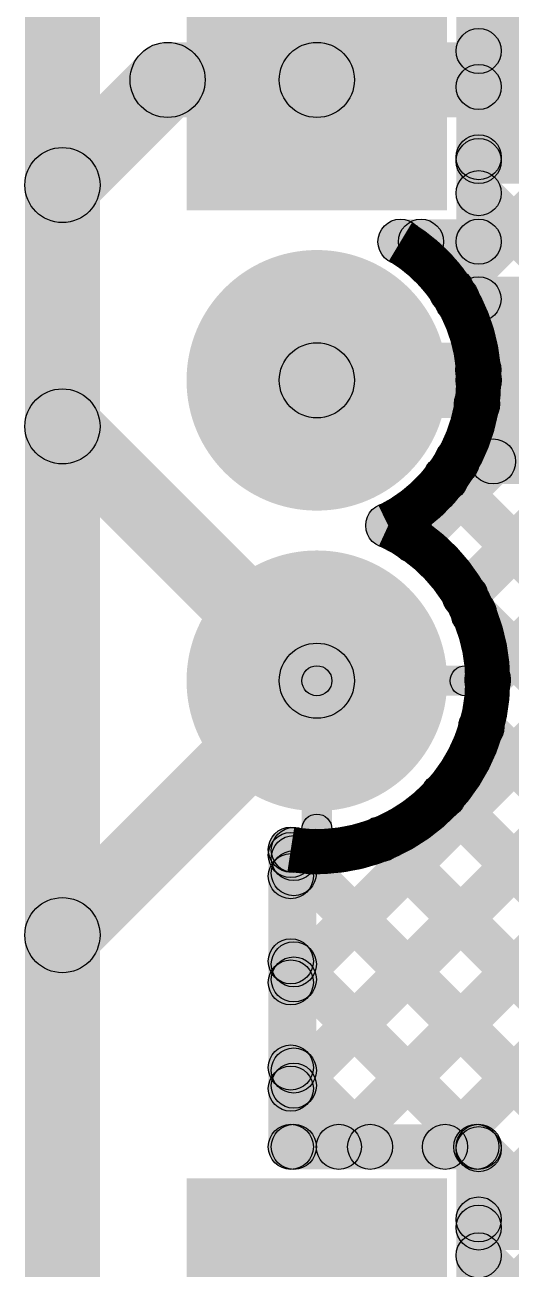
# Model space of a CAD drawing. Header units: millimetres. Extents: x 0 to 212, y 0 to 213.
# Drawn here: x -0.1025 to 0.0593, y 1.8812 to 2.2953 of the extents above; entities that cross this region are included whole.
import ezdxf

# ---------------------------------------------------------------- set-up
doc = ezdxf.new("R2010")
doc.units = ezdxf.units.MM
doc.header["$MEASUREMENT"] = 0
for name, color, linetype in [('BottomLayer', 5, 'Continuous'), ('BottomSolder', 6, 'Continuous'), ('PadHoleLayer', 156, 'Continuous'), ('TopLayer', 1, 'Continuous'), ('TopSolder', 216, 'Continuous')]:
    doc.layers.add(name, color=color, linetype=linetype)

# ---------------------------------------------------------------- blocks, each defined once
blk = doc.blocks.new('HDR_M_1X3_B_4')
at = {"layer": 'BottomLayer'}
blk.add_hatch(color=5, dxfattribs=at).paths.add_polyline_path([(-0.13937, 0.03937), (-0.06063, 0.03937), (-0.06063, -0.03937), (-0.13937, -0.03937)])
h = blk.add_hatch(color=5, dxfattribs=at)
edge = h.paths.add_edge_path()
edge.add_arc((0, 0), 0.03937, 0, 360)
h = blk.add_hatch(color=5, dxfattribs=at)
edge = h.paths.add_edge_path()
edge.add_arc((0.1, 0), 0.03937, 0, 360)
at = {"layer": 'BottomSolder'}
blk.add_hatch(color=6, dxfattribs=at).paths.add_polyline_path([(-0.14337, 0.04337), (-0.05663, 0.04337), (-0.05663, -0.04337), (-0.14337, -0.04337)])
h = blk.add_hatch(color=6, dxfattribs=at)
edge = h.paths.add_edge_path()
edge.add_arc((0, 0), 0.04337, 0, 360)
h = blk.add_hatch(color=6, dxfattribs=at)
edge = h.paths.add_edge_path()
edge.add_arc((0.1, 0), 0.04337, 0, 360)
at = {"layer": 'PadHoleLayer'}
h = blk.add_hatch(color=156, dxfattribs=at)
edge = h.paths.add_edge_path()
edge.add_arc((-0.1, 0), 0.02008, 0, 360)
h = blk.add_hatch(color=156, dxfattribs=at)
edge = h.paths.add_edge_path()
edge.add_arc((0, 0), 0.02008, 0, 360)
h = blk.add_hatch(color=156, dxfattribs=at)
edge = h.paths.add_edge_path()
edge.add_arc((0.1, 0), 0.02008, 0, 360)
at = {"layer": 'TopLayer'}
blk.add_hatch(color=1, dxfattribs=at).paths.add_polyline_path([(-0.13937, 0.03937), (-0.06063, 0.03937), (-0.06063, -0.03937), (-0.13937, -0.03937)])
h = blk.add_hatch(color=1, dxfattribs=at)
edge = h.paths.add_edge_path()
edge.add_arc((0, 0), 0.03937, 0, 360)
h = blk.add_hatch(color=1, dxfattribs=at)
edge = h.paths.add_edge_path()
edge.add_arc((0.1, 0), 0.03937, 0, 360)
at = {"layer": 'TopSolder'}
blk.add_hatch(color=216, dxfattribs=at).paths.add_polyline_path([(-0.14337, 0.04337), (-0.05663, 0.04337), (-0.05663, -0.04337), (-0.14337, -0.04337)])
h = blk.add_hatch(color=216, dxfattribs=at)
edge = h.paths.add_edge_path()
edge.add_arc((0, 0), 0.04337, 0, 360)
h = blk.add_hatch(color=216, dxfattribs=at)
edge = h.paths.add_edge_path()
edge.add_arc((0.1, 0), 0.04337, 0, 360)
blk = doc.blocks.new('HDR_M_1X3_B_6')
at = {"layer": 'BottomLayer'}
blk.add_hatch(color=5, dxfattribs=at).paths.add_polyline_path([(-0.13937, 0.03937), (-0.06063, 0.03937), (-0.06063, -0.03937), (-0.13937, -0.03937)])
h = blk.add_hatch(color=5, dxfattribs=at)
edge = h.paths.add_edge_path()
edge.add_arc((0, 0), 0.03937, 0, 360)
h = blk.add_hatch(color=5, dxfattribs=at)
edge = h.paths.add_edge_path()
edge.add_arc((0.1, 0), 0.03937, 0, 360)
at = {"layer": 'BottomSolder'}
blk.add_hatch(color=6, dxfattribs=at).paths.add_polyline_path([(-0.14337, 0.04337), (-0.05663, 0.04337), (-0.05663, -0.04337), (-0.14337, -0.04337)])
h = blk.add_hatch(color=6, dxfattribs=at)
edge = h.paths.add_edge_path()
edge.add_arc((0, 0), 0.04337, 0, 360)
h = blk.add_hatch(color=6, dxfattribs=at)
edge = h.paths.add_edge_path()
edge.add_arc((0.1, 0), 0.04337, 0, 360)
at = {"layer": 'PadHoleLayer'}
h = blk.add_hatch(color=156, dxfattribs=at)
edge = h.paths.add_edge_path()
edge.add_arc((-0.1, 0), 0.02008, 0, 360)
h = blk.add_hatch(color=156, dxfattribs=at)
edge = h.paths.add_edge_path()
edge.add_arc((0, 0), 0.02008, 0, 360)
h = blk.add_hatch(color=156, dxfattribs=at)
edge = h.paths.add_edge_path()
edge.add_arc((0.1, 0), 0.02008, 0, 360)
at = {"layer": 'TopLayer'}
blk.add_hatch(color=1, dxfattribs=at).paths.add_polyline_path([(-0.13937, 0.03937), (-0.06063, 0.03937), (-0.06063, -0.03937), (-0.13937, -0.03937)])
h = blk.add_hatch(color=1, dxfattribs=at)
edge = h.paths.add_edge_path()
edge.add_arc((0, 0), 0.03937, 0, 360)
h = blk.add_hatch(color=1, dxfattribs=at)
edge = h.paths.add_edge_path()
edge.add_arc((0.1, 0), 0.03937, 0, 360)
at = {"layer": 'TopSolder'}
blk.add_hatch(color=216, dxfattribs=at).paths.add_polyline_path([(-0.14337, 0.04337), (-0.05663, 0.04337), (-0.05663, -0.04337), (-0.14337, -0.04337)])
h = blk.add_hatch(color=216, dxfattribs=at)
edge = h.paths.add_edge_path()
edge.add_arc((0, 0), 0.04337, 0, 360)
h = blk.add_hatch(color=216, dxfattribs=at)
edge = h.paths.add_edge_path()
edge.add_arc((0.1, 0), 0.04337, 0, 360)

msp = doc.modelspace()

# ---------------------------------------------------------------- hatches: boundary and pattern name
at = {"layer": 'BottomLayer'}
for points in [[(-0.0775, 2.16167), (-0.1025, 2.16167), (-0.1025, 2.59933), (-0.0775, 2.59933)], [(-0.00533, 2.2645), (-0.00533, 2.2895), (0.561, 2.2895), (0.561, 2.2645)], [(0.04854, 2.2425), (0.04854, 2.2575), (0.561, 2.2575), (0.561, 2.2425)], [(-0.0077, 1.97229), (-0.0183, 1.9829), (0.2541, 2.2553), (0.26471, 2.2447)], [(-0.0077, 1.93693), (-0.0183, 1.94754), (0.28946, 2.2553), (0.30007, 2.2447)], [(0.00729, 1.91657), (-0.00331, 1.92717), (0.32481, 2.2553), (0.33542, 2.2447)], [(0.03238, 2.11843), (0.02177, 2.12904), (0.14804, 2.2553), (0.15865, 2.2447)], [(0.04265, 1.91657), (0.03204, 1.92717), (0.36017, 2.2553), (0.37078, 2.2447)], [(0.0448, 2.20157), (0.0342, 2.21217), (0.07733, 2.2553), (0.08793, 2.2447)], [(0.0493, 2.1), (0.03869, 2.1106), (0.18339, 2.2553), (0.194, 2.2447)], [(0.05373, 2.17514), (0.04312, 2.18574), (0.11268, 2.2553), (0.12329, 2.2447)], [(0.05384, 1.85705), (0.04323, 1.86766), (0.43088, 2.2553), (0.44149, 2.2447)], [(0.05384, 1.89241), (0.04323, 1.90301), (0.39553, 2.2553), (0.40613, 2.2447)], [(0.05684, 2.07218), (0.04623, 2.08279), (0.21875, 2.2553), (0.22936, 2.2447)], [(0.05604, 2.22313), (0.04104, 2.22313), (0.04104, 2.25), (0.05604, 2.25)], [(0.04323, 2.23399), (0.05384, 2.24459), (0.32943, 1.96901), (0.31882, 1.9584)], [(0.02249, 2.21563), (0.02249, 2.23063), (0.04854, 2.23063), (0.04854, 2.21563)], [(0.02404, 2.21783), (0.03464, 2.22843), (0.3283, 1.93477), (0.3177, 1.92417)], [(0.04266, 2.16385), (0.05327, 2.17446), (0.3283, 1.89942), (0.3177, 1.88881)], [(-0.09884, 2.15283), (-0.08116, 2.17051), (0.00351, 2.08584), (-0.01417, 2.06816)], [(0.03217, 2.13899), (0.04277, 2.14959), (0.3283, 1.86406), (0.3177, 1.85346)], [(0.04159, 2.09421), (0.0522, 2.10482), (0.3283, 1.82871), (0.3177, 1.8181)], [(-0.08116, 1.98349), (-0.09884, 2.00117), (-0.01417, 2.08584), (0.00351, 2.06816)], [(-0.00533, 2.072), (-0.00533, 2.082), (0.04404, 2.082), (0.04404, 2.072)], [(-0.00033, 2.02763), (-0.01033, 2.02763), (-0.01033, 2.077), (-0.00033, 2.077)], [(0.04412, 2.05633), (0.05472, 2.06693), (0.3283, 1.79335), (0.3177, 1.78275)], [(0.03154, 2.03355), (0.04215, 2.04415), (0.3283, 1.758), (0.3177, 1.74739)], [(0.01074, 2.019), (0.02134, 2.0296), (0.3283, 1.72264), (0.3177, 1.71204)], [(-0.0077, 2.00764), (-0.0183, 2.01825), (-0.01112, 2.02544), (-0.00051, 2.01483)], [(-0.0183, 2.01268), (-0.0077, 2.02329), (0.3283, 1.68729), (0.3177, 1.67668)], [(-0.0055, 1.92187), (-0.0205, 1.92187), (-0.0205, 2.02065), (-0.0055, 2.02065)], [(-0.0775, 1.75267), (-0.1025, 1.75267), (-0.1025, 1.99233), (-0.0775, 1.99233)], [(-0.0183, 1.97733), (-0.0077, 1.98793), (0.05306, 1.92717), (0.04246, 1.91657)], [(-0.0183, 1.94197), (-0.0077, 1.95258), (0.01771, 1.92717), (0.0071, 1.91657)], [(-0.013, 1.91437), (-0.013, 1.92937), (0.04854, 1.92937), (0.04854, 1.91437)], [(0.04323, 1.91579), (0.05384, 1.92639), (0.3283, 1.65193), (0.3177, 1.64133)], [(0.05604, 1.81413), (0.04104, 1.81413), (0.04104, 1.92187), (0.05604, 1.92187)], [(0.04323, 1.88043), (0.05384, 1.89104), (0.3283, 1.61658), (0.3177, 1.60597)]]:
    msp.add_hatch(color=5, dxfattribs=at).paths.add_polyline_path(points)
h = msp.add_hatch(color=5, dxfattribs=at)
edge = h.paths.add_edge_path()
edge.add_arc((-0.00533, 2.277), 0.0125, 0, 360)
h = msp.add_hatch(color=5, dxfattribs=at)
edge = h.paths.add_edge_path()
edge.add_arc((0.04854, 2.25), 0.0075, 0, 360)
h = msp.add_hatch(color=5, dxfattribs=at)
edge = h.paths.add_edge_path()
edge.add_arc((0.04854, 2.25), 0.0075, 0, 360)
h = msp.add_hatch(color=5, dxfattribs=at)
edge = h.paths.add_edge_path()
edge.add_arc((0.04854, 2.23929), 0.0075, 0, 360)
h = msp.add_hatch(color=5, dxfattribs=at)
edge = h.paths.add_edge_path()
edge.add_arc((0.02249, 2.22313), 0.0075, 0, 360)
h = msp.add_hatch(color=5, dxfattribs=at)
edge = h.paths.add_edge_path()
edge.add_arc((0.02249, 2.22313), 0.0075, 0, 360)
h = msp.add_hatch(color=5, dxfattribs=at)
edge = h.paths.add_edge_path()
edge.add_arc((0.02934, 2.22313), 0.0075, 0, 360)
h = msp.add_hatch(color=5, dxfattribs=at)
edge = h.paths.add_edge_path()
edge.add_arc((0.04854, 2.22313), 0.0075, 0, 360)
h = msp.add_hatch(color=5, dxfattribs=at)
edge = h.paths.add_edge_path()
edge.add_arc((0.04854, 2.22313), 0.0075, 0, 360)
h = msp.add_hatch(color=5, dxfattribs=at)
edge = h.paths.add_edge_path()
edge.add_arc((0.0395, 2.20687), 0.0075, 0, 360)
h = msp.add_hatch(color=5, dxfattribs=at)
edge = h.paths.add_edge_path()
edge.add_arc((0.04843, 2.18044), 0.0075, 0, 360)
h = msp.add_hatch(color=5, dxfattribs=at)
edge = h.paths.add_edge_path()
edge.add_arc((0.04854, 2.177), 0.0075, 0, 360)
h = msp.add_hatch(color=5, dxfattribs=at)
edge = h.paths.add_edge_path()
edge.add_arc((0.04854, 2.177), 0.0075, 0, 360)
h = msp.add_hatch(color=5, dxfattribs=at)
edge = h.paths.add_edge_path()
edge.add_arc((0.04796, 2.16915), 0.0075, 0, 360)
h = msp.add_hatch(color=5, dxfattribs=at)
edge = h.paths.add_edge_path()
edge.add_arc((-0.09, 2.16167), 0.0125, 0, 360)
h = msp.add_hatch(color=5, dxfattribs=at)
edge = h.paths.add_edge_path()
edge.add_arc((-0.09, 2.16167), 0.0125, 0, 360)
h = msp.add_hatch(color=5, dxfattribs=at)
edge = h.paths.add_edge_path()
edge.add_arc((0.03747, 2.14429), 0.0075, 0, 360)
h = msp.add_hatch(color=5, dxfattribs=at)
edge = h.paths.add_edge_path()
edge.add_arc((0.01844, 2.12866), 0.0075, 0, 360)
h = msp.add_hatch(color=5, dxfattribs=at)
edge = h.paths.add_edge_path()
edge.add_arc((0.01844, 2.12866), 0.0075, 0, 360)
h = msp.add_hatch(color=5, dxfattribs=at)
edge = h.paths.add_edge_path()
edge.add_arc((0.02707, 2.12373), 0.0075, 0, 360)
h = msp.add_hatch(color=5, dxfattribs=at)
edge = h.paths.add_edge_path()
edge.add_arc((0.044, 2.1053), 0.0075, 0, 360)
h = msp.add_hatch(color=5, dxfattribs=at)
edge = h.paths.add_edge_path()
edge.add_arc((0.04689, 2.09951), 0.0075, 0, 360)
h = msp.add_hatch(color=5, dxfattribs=at)
edge = h.paths.add_edge_path()
edge.add_arc((-0.00533, 2.077), 0.0125, 0, 360)
h = msp.add_hatch(color=5, dxfattribs=at)
edge = h.paths.add_edge_path()
edge.add_arc((-0.00533, 2.077), 0.0125, 0, 360)
h = msp.add_hatch(color=5, dxfattribs=at)
edge = h.paths.add_edge_path()
edge.add_arc((0.05154, 2.07748), 0.0075, 0, 360)
h = msp.add_hatch(color=5, dxfattribs=at)
edge = h.paths.add_edge_path()
edge.add_arc((0.05154, 2.077), 0.0075, 0, 360)
h = msp.add_hatch(color=5, dxfattribs=at)
edge = h.paths.add_edge_path()
edge.add_arc((0.05154, 2.077), 0.0075, 0, 360)
h = msp.add_hatch(color=5, dxfattribs=at)
edge = h.paths.add_edge_path()
edge.add_arc((-0.00533, 2.077), 0.005, 0, 360)
h = msp.add_hatch(color=5, dxfattribs=at)
edge = h.paths.add_edge_path()
edge.add_arc((-0.00533, 2.077), 0.005, 0, 360)
h = msp.add_hatch(color=5, dxfattribs=at)
edge = h.paths.add_edge_path()
edge.add_arc((0.04404, 2.077), 0.005, 0, 360)
h = msp.add_hatch(color=5, dxfattribs=at)
edge = h.paths.add_edge_path()
edge.add_arc((0.04942, 2.06163), 0.0075, 0, 360)
h = msp.add_hatch(color=5, dxfattribs=at)
edge = h.paths.add_edge_path()
edge.add_arc((0.03684, 2.03885), 0.0075, 0, 360)
h = msp.add_hatch(color=5, dxfattribs=at)
edge = h.paths.add_edge_path()
edge.add_arc((-0.00533, 2.02763), 0.005, 0, 360)
h = msp.add_hatch(color=5, dxfattribs=at)
edge = h.paths.add_edge_path()
edge.add_arc((0.01604, 2.0243), 0.0075, 0, 360)
h = msp.add_hatch(color=5, dxfattribs=at)
edge = h.paths.add_edge_path()
edge.add_arc((-0.013, 2.02065), 0.0075, 0, 360)
h = msp.add_hatch(color=5, dxfattribs=at)
edge = h.paths.add_edge_path()
edge.add_arc((-0.013, 2.02065), 0.0075, 0, 360)
h = msp.add_hatch(color=5, dxfattribs=at)
edge = h.paths.add_edge_path()
edge.add_arc((-0.013, 2.01798), 0.0075, 0, 360)
h = msp.add_hatch(color=5, dxfattribs=at)
edge = h.paths.add_edge_path()
edge.add_arc((-0.00582, 2.02013), 0.0075, 0, 360)
h = msp.add_hatch(color=5, dxfattribs=at)
edge = h.paths.add_edge_path()
edge.add_arc((-0.013, 2.01295), 0.0075, 0, 360)
h = msp.add_hatch(color=5, dxfattribs=at)
edge = h.paths.add_edge_path()
edge.add_arc((-0.09, 1.99233), 0.0125, 0, 360)
h = msp.add_hatch(color=5, dxfattribs=at)
edge = h.paths.add_edge_path()
edge.add_arc((-0.09, 1.99233), 0.0125, 0, 360)
h = msp.add_hatch(color=5, dxfattribs=at)
edge = h.paths.add_edge_path()
edge.add_arc((-0.013, 1.98263), 0.0075, 0, 360)
h = msp.add_hatch(color=5, dxfattribs=at)
edge = h.paths.add_edge_path()
edge.add_arc((-0.013, 1.97759), 0.0075, 0, 360)
h = msp.add_hatch(color=5, dxfattribs=at)
edge = h.paths.add_edge_path()
edge.add_arc((-0.013, 1.94727), 0.0075, 0, 360)
h = msp.add_hatch(color=5, dxfattribs=at)
edge = h.paths.add_edge_path()
edge.add_arc((-0.013, 1.94224), 0.0075, 0, 360)
h = msp.add_hatch(color=5, dxfattribs=at)
edge = h.paths.add_edge_path()
edge.add_arc((-0.013, 1.92187), 0.0075, 0, 360)
h = msp.add_hatch(color=5, dxfattribs=at)
edge = h.paths.add_edge_path()
edge.add_arc((-0.013, 1.92187), 0.0075, 0, 360)
h = msp.add_hatch(color=5, dxfattribs=at)
edge = h.paths.add_edge_path()
edge.add_arc((0.00199, 1.92187), 0.0075, 0, 360)
h = msp.add_hatch(color=5, dxfattribs=at)
edge = h.paths.add_edge_path()
edge.add_arc((0.0124, 1.92187), 0.0075, 0, 360)
h = msp.add_hatch(color=5, dxfattribs=at)
edge = h.paths.add_edge_path()
edge.add_arc((0.03734, 1.92187), 0.0075, 0, 360)
h = msp.add_hatch(color=5, dxfattribs=at)
edge = h.paths.add_edge_path()
edge.add_arc((0.04776, 1.92187), 0.0075, 0, 360)
h = msp.add_hatch(color=5, dxfattribs=at)
edge = h.paths.add_edge_path()
edge.add_arc((0.04854, 1.92187), 0.0075, 0, 360)
h = msp.add_hatch(color=5, dxfattribs=at)
edge = h.paths.add_edge_path()
edge.add_arc((0.04854, 1.92187), 0.0075, 0, 360)
h = msp.add_hatch(color=5, dxfattribs=at)
edge = h.paths.add_edge_path()
edge.add_arc((0.04854, 1.92109), 0.0075, 0, 360)
h = msp.add_hatch(color=5, dxfattribs=at)
edge = h.paths.add_edge_path()
edge.add_arc((0.04854, 1.89771), 0.0075, 0, 360)
h = msp.add_hatch(color=5, dxfattribs=at)
edge = h.paths.add_edge_path()
edge.add_arc((0.04854, 1.88574), 0.0075, 0, 360)
at = {"layer": 'TopLayer'}
for points in [[(0.05384, 2.28131), (0.04323, 2.29192), (0.23557, 2.48425), (0.24617, 2.47364)], [(0.05384, 2.24596), (0.04323, 2.25657), (0.25324, 2.46657), (0.26385, 2.45597)], [(0.0448, 2.20157), (0.0342, 2.21217), (0.27092, 2.4489), (0.28153, 2.43829)], [(0.05604, 2.22313), (0.04104, 2.22313), (0.04104, 2.33087), (0.05604, 2.33087)], [(0.04323, 2.3047), (0.05384, 2.3153), (0.15984, 2.2093), (0.14923, 2.1987)], [(-0.055, 2.2645), (-0.055, 2.2895), (-0.00533, 2.2895), (-0.00533, 2.2645)], [(-0.08116, 2.23316), (-0.09884, 2.25084), (-0.06384, 2.28584), (-0.04616, 2.26816)], [(0.04323, 2.26934), (0.05384, 2.27995), (0.12449, 2.2093), (0.11388, 2.1987)], [(-0.0775, 1.8), (-0.1025, 1.8), (-0.1025, 2.242), (-0.0775, 2.242)], [(0.04323, 2.23399), (0.05384, 2.24459), (0.08913, 2.2093), (0.07852, 2.1987)], [(0.02249, 2.21563), (0.02249, 2.23063), (0.04854, 2.23063), (0.04854, 2.21563)], [(0.02404, 2.21783), (0.03464, 2.22843), (0.05377, 2.2093), (0.04317, 2.1987)], [(0.04128, 2.1965), (0.04128, 2.2115), (0.264, 2.2115), (0.264, 2.1965)], [(-0.00533, 2.1645), (-0.00533, 2.1895), (0.264, 2.1895), (0.264, 2.1645)], [(-0.0087, 1.97129), (-0.0193, 1.9819), (0.1541, 2.1553), (0.16471, 2.1447)], [(-0.0087, 1.93593), (-0.0193, 1.94654), (0.18946, 2.1553), (0.20007, 2.1447)], [(0.00729, 1.91657), (-0.00331, 1.92717), (0.22481, 2.1553), (0.23542, 2.1447)], [(0.03238, 2.11843), (0.02177, 2.12904), (0.04804, 2.1553), (0.05865, 2.1447)], [(0.0493, 2.1), (0.03869, 2.1106), (0.08339, 2.1553), (0.094, 2.1447)], [(0.04128, 2.1425), (0.04128, 2.1575), (0.25282, 2.1575), (0.25282, 2.1425)], [(0.05684, 2.07218), (0.04623, 2.08279), (0.11875, 2.1553), (0.12936, 2.1447)], [(0.03217, 2.13899), (0.04277, 2.14959), (0.29206, 1.9003), (0.28146, 1.8897)], [(0.04265, 1.91657), (0.03204, 1.92717), (0.25384, 2.14897), (0.26445, 2.13837)], [(0.05384, 1.89241), (0.04323, 1.90301), (0.27152, 2.1313), (0.28213, 2.12069)], [(0.04159, 2.09421), (0.0522, 2.10482), (0.25671, 1.9003), (0.2461, 1.8897)], [(-0.00533, 2.072), (-0.00533, 2.082), (0.04404, 2.082), (0.04404, 2.072)], [(-0.00033, 2.02763), (-0.01033, 2.02763), (-0.01033, 2.077), (-0.00033, 2.077)], [(0.04412, 2.05633), (0.05472, 2.06693), (0.22135, 1.9003), (0.21075, 1.8897)], [(0.03154, 2.03355), (0.04215, 2.04415), (0.186, 1.9003), (0.17539, 1.8897)], [(0.01074, 2.019), (0.02134, 2.0296), (0.15064, 1.9003), (0.14004, 1.8897)], [(-0.0087, 2.00664), (-0.0193, 2.01725), (-0.01112, 2.02544), (-0.00051, 2.01483)], [(-0.0193, 2.01368), (-0.0087, 2.02429), (0.11529, 1.9003), (0.10468, 1.8897)], [(-0.0065, 1.92187), (-0.0215, 1.92187), (-0.0215, 2.02079), (-0.0065, 2.02079)], [(-0.0193, 1.97833), (-0.0087, 1.98893), (0.05306, 1.92717), (0.04246, 1.91657)], [(-0.0193, 1.94297), (-0.0087, 1.95358), (0.01771, 1.92717), (0.0071, 1.91657)], [(-0.014, 1.91437), (-0.014, 1.92937), (0.04854, 1.92937), (0.04854, 1.91437)], [(0.04323, 1.91579), (0.05384, 1.92639), (0.07993, 1.9003), (0.06933, 1.8897)], [(0.05604, 1.895), (0.04104, 1.895), (0.04104, 1.92187), (0.05604, 1.92187)], [(0.04854, 1.8875), (0.04854, 1.9025), (0.43156, 1.9025), (0.43156, 1.8875)]]:
    msp.add_hatch(color=1, dxfattribs=at).paths.add_polyline_path(points)
h = msp.add_hatch(color=1, dxfattribs=at)
edge = h.paths.add_edge_path()
edge.add_arc((0.04854, 2.28662), 0.0075, 0, 360)
h = msp.add_hatch(color=1, dxfattribs=at)
edge = h.paths.add_edge_path()
edge.add_arc((-0.055, 2.277), 0.0125, 0, 360)
h = msp.add_hatch(color=1, dxfattribs=at)
edge = h.paths.add_edge_path()
edge.add_arc((-0.055, 2.277), 0.0125, 0, 360)
h = msp.add_hatch(color=1, dxfattribs=at)
edge = h.paths.add_edge_path()
edge.add_arc((-0.00533, 2.277), 0.0125, 0, 360)
h = msp.add_hatch(color=1, dxfattribs=at)
edge = h.paths.add_edge_path()
edge.add_arc((0.04854, 2.27464), 0.0075, 0, 360)
h = msp.add_hatch(color=1, dxfattribs=at)
edge = h.paths.add_edge_path()
edge.add_arc((0.04854, 2.25126), 0.0075, 0, 360)
h = msp.add_hatch(color=1, dxfattribs=at)
edge = h.paths.add_edge_path()
edge.add_arc((-0.09, 2.242), 0.0125, 0, 360)
h = msp.add_hatch(color=1, dxfattribs=at)
edge = h.paths.add_edge_path()
edge.add_arc((-0.09, 2.242), 0.0125, 0, 360)
h = msp.add_hatch(color=1, dxfattribs=at)
edge = h.paths.add_edge_path()
edge.add_arc((0.04854, 2.23929), 0.0075, 0, 360)
h = msp.add_hatch(color=1, dxfattribs=at)
edge = h.paths.add_edge_path()
edge.add_arc((0.02249, 2.22313), 0.0075, 0, 360)
h = msp.add_hatch(color=1, dxfattribs=at)
edge = h.paths.add_edge_path()
edge.add_arc((0.02249, 2.22313), 0.0075, 0, 360)
h = msp.add_hatch(color=1, dxfattribs=at)
edge = h.paths.add_edge_path()
edge.add_arc((0.02934, 2.22313), 0.0075, 0, 360)
h = msp.add_hatch(color=1, dxfattribs=at)
edge = h.paths.add_edge_path()
edge.add_arc((0.04854, 2.22313), 0.0075, 0, 360)
h = msp.add_hatch(color=1, dxfattribs=at)
edge = h.paths.add_edge_path()
edge.add_arc((0.04854, 2.22313), 0.0075, 0, 360)
h = msp.add_hatch(color=1, dxfattribs=at)
edge = h.paths.add_edge_path()
edge.add_arc((0.0395, 2.20687), 0.0075, 0, 360)
h = msp.add_hatch(color=1, dxfattribs=at)
edge = h.paths.add_edge_path()
edge.add_arc((0.04128, 2.204), 0.0075, 0, 360)
h = msp.add_hatch(color=1, dxfattribs=at)
edge = h.paths.add_edge_path()
edge.add_arc((0.04128, 2.204), 0.0075, 0, 360)
h = msp.add_hatch(color=1, dxfattribs=at)
edge = h.paths.add_edge_path()
edge.add_arc((0.04847, 2.204), 0.0075, 0, 360)
h = msp.add_hatch(color=1, dxfattribs=at)
edge = h.paths.add_edge_path()
edge.add_arc((-0.00533, 2.177), 0.0125, 0, 360)
h = msp.add_hatch(color=1, dxfattribs=at)
edge = h.paths.add_edge_path()
edge.add_arc((0.04128, 2.15), 0.0075, 0, 360)
h = msp.add_hatch(color=1, dxfattribs=at)
edge = h.paths.add_edge_path()
edge.add_arc((0.04128, 2.15), 0.0075, 0, 360)
h = msp.add_hatch(color=1, dxfattribs=at)
edge = h.paths.add_edge_path()
edge.add_arc((0.05334, 2.15), 0.0075, 0, 360)
h = msp.add_hatch(color=1, dxfattribs=at)
edge = h.paths.add_edge_path()
edge.add_arc((0.03747, 2.14429), 0.0075, 0, 360)
h = msp.add_hatch(color=1, dxfattribs=at)
edge = h.paths.add_edge_path()
edge.add_arc((0.01844, 2.12866), 0.0075, 0, 360)
h = msp.add_hatch(color=1, dxfattribs=at)
edge = h.paths.add_edge_path()
edge.add_arc((0.01844, 2.12866), 0.0075, 0, 360)
h = msp.add_hatch(color=1, dxfattribs=at)
edge = h.paths.add_edge_path()
edge.add_arc((0.02707, 2.12373), 0.0075, 0, 360)
h = msp.add_hatch(color=1, dxfattribs=at)
edge = h.paths.add_edge_path()
edge.add_arc((0.044, 2.1053), 0.0075, 0, 360)
h = msp.add_hatch(color=1, dxfattribs=at)
edge = h.paths.add_edge_path()
edge.add_arc((0.04689, 2.09951), 0.0075, 0, 360)
h = msp.add_hatch(color=1, dxfattribs=at)
edge = h.paths.add_edge_path()
edge.add_arc((0.05154, 2.07748), 0.0075, 0, 360)
h = msp.add_hatch(color=1, dxfattribs=at)
edge = h.paths.add_edge_path()
edge.add_arc((0.05154, 2.077), 0.0075, 0, 360)
h = msp.add_hatch(color=1, dxfattribs=at)
edge = h.paths.add_edge_path()
edge.add_arc((0.05154, 2.077), 0.0075, 0, 360)
h = msp.add_hatch(color=1, dxfattribs=at)
edge = h.paths.add_edge_path()
edge.add_arc((-0.00533, 2.077), 0.005, 0, 360)
h = msp.add_hatch(color=1, dxfattribs=at)
edge = h.paths.add_edge_path()
edge.add_arc((-0.00533, 2.077), 0.005, 0, 360)
h = msp.add_hatch(color=1, dxfattribs=at)
edge = h.paths.add_edge_path()
edge.add_arc((0.04404, 2.077), 0.005, 0, 360)
h = msp.add_hatch(color=1, dxfattribs=at)
edge = h.paths.add_edge_path()
edge.add_arc((0.04942, 2.06163), 0.0075, 0, 360)
h = msp.add_hatch(color=1, dxfattribs=at)
edge = h.paths.add_edge_path()
edge.add_arc((0.03684, 2.03885), 0.0075, 0, 360)
h = msp.add_hatch(color=1, dxfattribs=at)
edge = h.paths.add_edge_path()
edge.add_arc((-0.00533, 2.02763), 0.005, 0, 360)
h = msp.add_hatch(color=1, dxfattribs=at)
edge = h.paths.add_edge_path()
edge.add_arc((0.01604, 2.0243), 0.0075, 0, 360)
h = msp.add_hatch(color=1, dxfattribs=at)
edge = h.paths.add_edge_path()
edge.add_arc((-0.014, 2.02079), 0.0075, 0, 360)
h = msp.add_hatch(color=1, dxfattribs=at)
edge = h.paths.add_edge_path()
edge.add_arc((-0.014, 2.02079), 0.0075, 0, 360)
h = msp.add_hatch(color=1, dxfattribs=at)
edge = h.paths.add_edge_path()
edge.add_arc((-0.014, 2.01898), 0.0075, 0, 360)
h = msp.add_hatch(color=1, dxfattribs=at)
edge = h.paths.add_edge_path()
edge.add_arc((-0.00582, 2.02013), 0.0075, 0, 360)
h = msp.add_hatch(color=1, dxfattribs=at)
edge = h.paths.add_edge_path()
edge.add_arc((-0.014, 2.01195), 0.0075, 0, 360)
h = msp.add_hatch(color=1, dxfattribs=at)
edge = h.paths.add_edge_path()
edge.add_arc((-0.014, 1.98363), 0.0075, 0, 360)
h = msp.add_hatch(color=1, dxfattribs=at)
edge = h.paths.add_edge_path()
edge.add_arc((-0.014, 1.97659), 0.0075, 0, 360)
h = msp.add_hatch(color=1, dxfattribs=at)
edge = h.paths.add_edge_path()
edge.add_arc((-0.014, 1.94827), 0.0075, 0, 360)
h = msp.add_hatch(color=1, dxfattribs=at)
edge = h.paths.add_edge_path()
edge.add_arc((-0.014, 1.94124), 0.0075, 0, 360)
h = msp.add_hatch(color=1, dxfattribs=at)
edge = h.paths.add_edge_path()
edge.add_arc((-0.014, 1.92187), 0.0075, 0, 360)
h = msp.add_hatch(color=1, dxfattribs=at)
edge = h.paths.add_edge_path()
edge.add_arc((-0.014, 1.92187), 0.0075, 0, 360)
h = msp.add_hatch(color=1, dxfattribs=at)
edge = h.paths.add_edge_path()
edge.add_arc((0.00199, 1.92187), 0.0075, 0, 360)
h = msp.add_hatch(color=1, dxfattribs=at)
edge = h.paths.add_edge_path()
edge.add_arc((0.0124, 1.92187), 0.0075, 0, 360)
h = msp.add_hatch(color=1, dxfattribs=at)
edge = h.paths.add_edge_path()
edge.add_arc((0.03734, 1.92187), 0.0075, 0, 360)
h = msp.add_hatch(color=1, dxfattribs=at)
edge = h.paths.add_edge_path()
edge.add_arc((0.04776, 1.92187), 0.0075, 0, 360)
h = msp.add_hatch(color=1, dxfattribs=at)
edge = h.paths.add_edge_path()
edge.add_arc((0.04854, 1.92187), 0.0075, 0, 360)
h = msp.add_hatch(color=1, dxfattribs=at)
edge = h.paths.add_edge_path()
edge.add_arc((0.04854, 1.92187), 0.0075, 0, 360)
h = msp.add_hatch(color=1, dxfattribs=at)
edge = h.paths.add_edge_path()
edge.add_arc((0.04854, 1.92109), 0.0075, 0, 360)
h = msp.add_hatch(color=1, dxfattribs=at)
edge = h.paths.add_edge_path()
edge.add_arc((0.04854, 1.89771), 0.0075, 0, 360)
h = msp.add_hatch(color=1, dxfattribs=at)
edge = h.paths.add_edge_path()
edge.add_arc((0.04854, 1.895), 0.0075, 0, 360)
h = msp.add_hatch(color=1, dxfattribs=at)
edge = h.paths.add_edge_path()
edge.add_arc((0.04854, 1.895), 0.0075, 0, 360)

# ---------------------------------------------------------------- linework, layer by layer
at = {"layer": 'BottomLayer', "const_width": 0.015}
for points in [[(0.02249, 2.22313, -0.262838), (0.04854, 2.177)], [(0.04854, 2.177, -0.285841), (0.01844, 2.12866)], [(0.01844, 2.12866, -0.292827), (0.05154, 2.077)], [(0.05154, 2.077, -0.454405), (-0.013, 2.02065)]]:
    msp.add_lwpolyline(points, format="xyb", dxfattribs=at)
at = {"layer": 'BottomLayer'}
for centre, radius in [((-0.00533, 2.277), 0.0125), ((0.04854, 2.25), 0.0075), ((0.04854, 2.25), 0.0075), ((0.04854, 2.23929), 0.0075), ((0.02249, 2.22313), 0.0075), ((0.02249, 2.22313), 0.0075), ((0.02934, 2.22313), 0.0075), ((0.04854, 2.22313), 0.0075), ((0.04854, 2.22313), 0.0075), ((0.0395, 2.20687), 0.0075), ((0.04843, 2.18044), 0.0075), ((0.04854, 2.177), 0.0075), ((0.04854, 2.177), 0.0075), ((0.04796, 2.16915), 0.0075), ((-0.09, 2.16167), 0.0125), ((-0.09, 2.16167), 0.0125), ((0.03747, 2.14429), 0.0075), ((0.01844, 2.12866), 0.0075), ((0.01844, 2.12866), 0.0075), ((0.02707, 2.12373), 0.0075), ((0.044, 2.1053), 0.0075), ((0.04689, 2.09951), 0.0075), ((-0.00533, 2.077), 0.0125), ((-0.00533, 2.077), 0.0125), ((0.05154, 2.07748), 0.0075), ((0.05154, 2.077), 0.0075), ((0.05154, 2.077), 0.0075), ((-0.00533, 2.077), 0.005), ((-0.00533, 2.077), 0.005), ((0.04404, 2.077), 0.005), ((0.04942, 2.06163), 0.0075), ((0.03684, 2.03885), 0.0075), ((-0.00533, 2.02763), 0.005), ((0.01604, 2.0243), 0.0075), ((-0.013, 2.02065), 0.0075), ((-0.013, 2.02065), 0.0075), ((-0.013, 2.01798), 0.0075), ((-0.00582, 2.02013), 0.0075), ((-0.013, 2.01295), 0.0075), ((-0.09, 1.99233), 0.0125), ((-0.09, 1.99233), 0.0125), ((-0.013, 1.98263), 0.0075), ((-0.013, 1.97759), 0.0075), ((-0.013, 1.94727), 0.0075), ((-0.013, 1.94224), 0.0075), ((-0.013, 1.92187), 0.0075), ((-0.013, 1.92187), 0.0075), ((0.00199, 1.92187), 0.0075), ((0.0124, 1.92187), 0.0075), ((0.03734, 1.92187), 0.0075), ((0.04776, 1.92187), 0.0075), ((0.04854, 1.92187), 0.0075), ((0.04854, 1.92187), 0.0075), ((0.04854, 1.92109), 0.0075), ((0.04854, 1.89771), 0.0075), ((0.04854, 1.88574), 0.0075)]:
    msp.add_circle(centre, radius, dxfattribs=at)
at = {"layer": 'TopLayer', "const_width": 0.015}
for points in [[(0.02249, 2.22313, -0.126444), (0.04128, 2.204)], [(0.04128, 2.15, -0.148241), (0.01844, 2.12866)], [(0.01844, 2.12866, -0.292827), (0.05154, 2.077)], [(0.05154, 2.077, -0.459775), (-0.014, 2.02079)]]:
    msp.add_lwpolyline(points, format="xyb", dxfattribs=at)
at = {"layer": 'TopLayer'}
for centre, radius in [((0.04854, 2.28662), 0.0075), ((-0.055, 2.277), 0.0125), ((-0.055, 2.277), 0.0125), ((-0.00533, 2.277), 0.0125), ((0.04854, 2.27464), 0.0075), ((0.04854, 2.25126), 0.0075), ((-0.09, 2.242), 0.0125), ((-0.09, 2.242), 0.0125), ((0.04854, 2.23929), 0.0075), ((0.02249, 2.22313), 0.0075), ((0.02249, 2.22313), 0.0075), ((0.02934, 2.22313), 0.0075), ((0.04854, 2.22313), 0.0075), ((0.04854, 2.22313), 0.0075), ((0.0395, 2.20687), 0.0075), ((0.04128, 2.204), 0.0075), ((0.04128, 2.204), 0.0075), ((0.04847, 2.204), 0.0075), ((-0.00533, 2.177), 0.0125), ((0.04128, 2.15), 0.0075), ((0.04128, 2.15), 0.0075), ((0.05334, 2.15), 0.0075), ((0.03747, 2.14429), 0.0075), ((0.01844, 2.12866), 0.0075), ((0.01844, 2.12866), 0.0075), ((0.02707, 2.12373), 0.0075), ((0.044, 2.1053), 0.0075), ((0.04689, 2.09951), 0.0075), ((0.05154, 2.07748), 0.0075), ((0.05154, 2.077), 0.0075), ((0.05154, 2.077), 0.0075), ((-0.00533, 2.077), 0.005), ((-0.00533, 2.077), 0.005), ((0.04404, 2.077), 0.005), ((0.04942, 2.06163), 0.0075), ((0.03684, 2.03885), 0.0075), ((-0.00533, 2.02763), 0.005), ((0.01604, 2.0243), 0.0075), ((-0.014, 2.02079), 0.0075), ((-0.014, 2.02079), 0.0075), ((-0.014, 2.01898), 0.0075), ((-0.00582, 2.02013), 0.0075), ((-0.014, 2.01195), 0.0075), ((-0.014, 1.98363), 0.0075), ((-0.014, 1.97659), 0.0075), ((-0.014, 1.94827), 0.0075), ((-0.014, 1.94124), 0.0075), ((-0.014, 1.92187), 0.0075), ((-0.014, 1.92187), 0.0075), ((0.00199, 1.92187), 0.0075), ((0.0124, 1.92187), 0.0075), ((0.03734, 1.92187), 0.0075), ((0.04776, 1.92187), 0.0075), ((0.04854, 1.92187), 0.0075), ((0.04854, 1.92187), 0.0075), ((0.04854, 1.92109), 0.0075), ((0.04854, 1.89771), 0.0075), ((0.04854, 1.895), 0.0075), ((0.04854, 1.895), 0.0075)]:
    msp.add_circle(centre, radius, dxfattribs=at)

# ---------------------------------------------------------------- block references
at = {"rotation": 270}
for name, p in [('HDR_M_1X3_B_6', (-0.00533, 2.177)), ('HDR_M_1X3_B_4', (-0.00533, 1.768))]:
    msp.add_blockref(name, p, dxfattribs=at)

doc.saveas('drawing.dxf')
